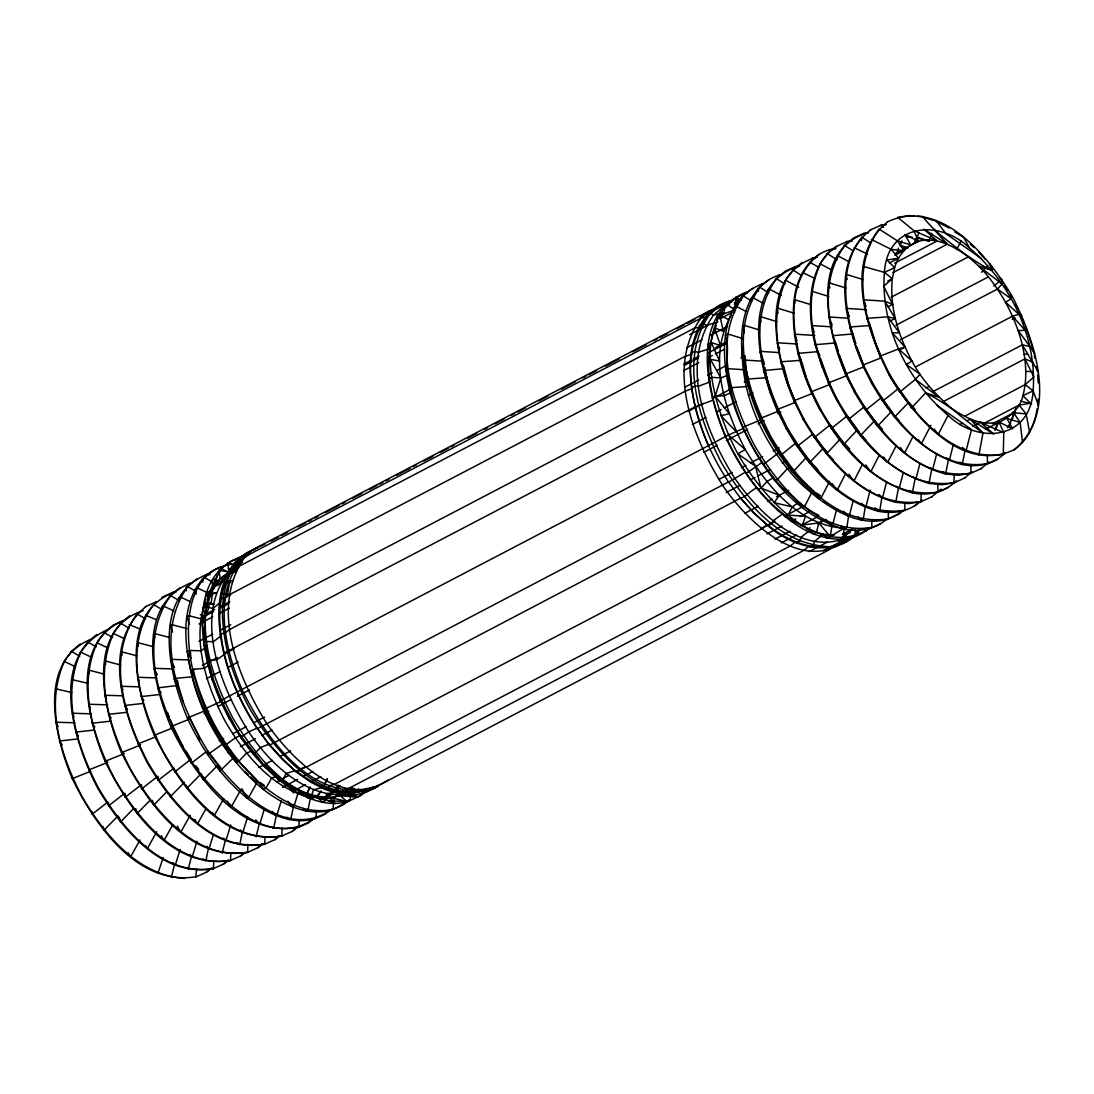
<?xml version="1.0" encoding="UTF-8"?>
<svg xmlns="http://www.w3.org/2000/svg" width="1094" height="1094" viewBox="0 0 1094 1094"><rect width="100%" height="100%" fill="white"/><g stroke="black" fill="none" stroke-linecap="round" stroke-linejoin="round"><path stroke-width="1.5" d="M211.798 867.816L206.739 872.068L195.689 877.019L196.701 868.8M106.569 630.267L107.198 629.912C46.577 656.742 74.542 744.481 97.858 788.391C121.489 828.349 161.392 877.867 213.426 868.568L213.713 862.236M103.629 633.043L113.202 625.166L123.704 620.476C68.977 643.272 87.301 719.223 105.079 761.301C127.93 807.905 170.883 870.304 230.519 860.431L230.807 854.099M143.191 610.602C84.635 629.488 103.328 710.457 121.502 752.631C144.463 799.482 187.648 862.209 247.6 852.294L247.969 844.39M146.104 606.349C99.144 644.639 124.333 717.691 147.239 762.668C171.266 803.269 211.798 853.594 264.693 844.158L264.98 837.826M176.243 591.731C117.085 610.89 135.943 692.625 154.322 735.277C177.543 782.634 221.179 846.031 281.773 836.021L282.143 828.103M299.195 820.514L298.894 827.119C239.23 838.934 193.241 773.212 170.828 726.635C152.64 683.695 134.07 606.008 190.315 583.184L189.125 583.813M316.33 811.42L316.029 818.162C291.578 826.38 266.102 812.787 246.998 798.128C220.933 776.767 201.296 748.501 187.347 717.992C169.009 674.875 150.562 596.736 207.436 574.227L205.645 575.171M247.709 555.437C183.19 569.564 200.735 657.179 220.386 700.721C236.755 736.289 260.782 769.561 294.218 790.798C310.723 800.193 331.742 808.124 350.271 800.247L350.586 793.451L359.338 789.54M90.064 639.703L90.693 639.347C36.54 661.897 54.673 737.014 72.259 778.654C94.877 824.767 137.283 886.441 196.346 876.704M869.484 527.458C850.394 546.439 819.803 539.52 799.276 526.652C765.827 505.414 741.814 472.143 725.431 436.574C706.765 393.033 688.673 314.06 746.737 292.166C685.678 319.216 714.136 409.758 737.835 453.819C760.973 494.529 817.833 562.22 869.908 528.06M731.202 315.345C707.025 357.287 724.693 409.662 745.26 449.511C766.62 485.804 798.757 525.27 843.98 528.197L843.296 537.865L852.855 528.812M742.252 346.866C740.994 397.177 764.843 446.01 799.058 481.948C824.384 505.92 866.968 537.25 901.141 511.732M887.904 221.617C841.847 258.977 866.585 330.607 888.984 374.586C912.902 414.954 961.106 474.728 1014.343 449.661C1059.389 411.7 1035.006 341.013 1012.606 297.035C988.675 256.625 940.539 196.988 887.261 221.932M993.407 269.343L989.427 264.01L990.07 263.695L991.943 270.355C970.296 260.81 952.587 240.16 927.466 240.024C911.452 240.024 898.707 252.823 894.646 267.661L884.417 272.392C880.328 326.518 907.446 380.521 948.047 415.337C978.282 444.615 1030.316 439.692 1033.119 390.886C1037.208 336.761 1010.09 282.772 969.489 247.955C939.254 218.663 887.22 223.586 884.417 272.392L892.335 278.697C889.381 307.414 898.516 335.967 911.972 361.02C927.821 391.775 955.951 412.821 982.973 433.115L978.898 455.118M985.338 429.08C1000.791 421.833 1018.87 414.352 1022.876 395.631C1027.498 379.03 1026.035 361.485 1022.302 344.856C1016.121 320.077 1004.388 296.789 988.402 276.878C969.899 253.111 940.758 240.625 922.721 216.516L917.305 216.366M1038.138 399.05L1037.782 405.546L1038.411 405.19L1033.119 390.886L1025.201 384.582L964.648 416.253M735.332 306.593L736.057 296.939L739.817 299.797M212.619 593.372L211.033 603.409L205.549 603.3M229.453 582.733L227.675 593.974L222.164 593.851M831.755 526.993L830.237 536.58L827.228 538.152L823.221 534.159C776.658 521.387 745.643 478.734 725.937 437.067C711.51 402.496 700.844 361.362 716.324 325.369M848.739 515.424L846.756 527.937L844.349 529.209C788.965 513.264 754.039 459.617 734.949 408.281C720.932 367.94 713.466 301.807 763.256 283.537L760.85 284.796M865.313 506.454L863.275 519.308L861.47 520.252L858.161 516.942M881.914 497.278L879.781 510.666L878.591 511.295C836.459 500.273 806.77 464.061 785.793 427.891M898.598 487.541L895.685 502.296C853.566 491.274 823.85 455.09 802.928 418.893M915.24 478.105L912.328 492.861C858.968 477.517 824.261 426.592 805.43 377.033C793.095 338.196 782.21 283.196 819.338 254.273M931.883 468.67L928.97 483.425C867.925 465.032 831.125 403.002 815.221 344.678C805.881 308.836 806.579 250.594 851.501 240.748M948.525 459.234L945.613 473.989C904.164 463.145 874.926 427.535 854.318 391.898M965.168 449.798L962.255 464.553C921.025 453.764 891.938 418.346 871.453 382.9M174.561 864.479L171.279 877.484M191.518 856.342L188.236 869.347M208.475 848.206L205.836 860.896L203.128 858.831M225.432 840.069L222.15 853.074M242.376 831.932L239.75 844.623L237.029 842.558M259.333 823.796L256.051 836.801M276.563 814.346L273.815 827.597L272.625 828.226M293.493 806.333L290.936 818.64L289.131 819.584L287.025 817.15M906.01 247.723L900.184 245.904L901.825 240.83M927.274 240.926L917.141 237.767L918.782 232.694M293.424 792.986L294.095 789.772M888.082 306.771L892.622 304.405L883.651 286.218L892.335 278.697L894.646 267.661L887.015 260.03L898.543 258.184L891.364 249.432L871.344 239.436M1015.027 410.018L1009.953 423.898L1007.342 427.617M1015.984 408.103L1011.841 420.465M1037.112 408.773C1034.787 424.787 1027.471 440.759 1013.714 450.017M206.657 614.992L209.857 602.575M223.395 605.515L226.321 594.138M836.5 509.954L832.972 523.643L830.565 524.901L825.655 519.39M853.101 500.956L849.491 515L847.686 515.944L843.488 511.226M870.195 490.112L865.997 506.372L864.807 506.987L861.525 503.295M886.55 482.112L882.543 497.647L878.838 494.556M903.261 472.69L899.254 488.225L896.574 486.283M919.972 463.282L915.979 478.816L913.285 476.875M936.696 453.873L932.69 469.408L930.009 467.466M953.407 444.451L949.414 459.986L946.72 458.044M163.225 857.559L157.878 873.299M180.113 849.409L175.396 864.834L172.866 862.633M196.988 841.245L192.284 856.67L189.741 854.482M213.398 834.626L209.159 848.506L206.629 846.318M230.752 824.931L226.048 840.356L223.504 838.154M247.627 816.767L242.923 832.192L240.379 830.004M264.447 808.808L260.03 823.29L258.84 823.919L255.791 819.885M281.267 800.876L277.151 814.346L275.36 815.276L272.42 811.406M897.012 252.755L898.42 248.133M914.365 243.059L915.774 238.424M928.71 241.377L931.719 233.35M206.069 599.102C191.163 639.758 206.096 684.735 225.227 721.411C245.001 755.092 273.295 790.073 313.54 798.1M207.272 596.148C213.193 583.594 224.379 573.147 237.33 568.087M309.547 787.434L306.129 795.735L310.204 787.119M326.791 779.119L323.359 787.475L327.448 778.805M817.382 257.008C755.817 273.773 775.742 360.377 794.791 402.578L776.808 409.703L786.189 428.533M835.939 248.653C810.722 251.196 796.459 276.987 794.08 300.029C790.114 338.579 802.381 376.924 820.445 410.578M870.769 229.781C828.814 262.109 846.305 325.834 863.522 366.996L845.484 374.066L854.715 392.582M994.856 430.12L998.043 422.393M995.485 429.764L998.029 423.583M867.419 528.361L866.01 531.342L865.751 528.252M255.189 549.256C227.306 557.899 218.28 590.199 218.855 616.401C220.044 656.646 235.265 695.401 257.227 728.754L728.536 481.907L740.87 498.632L754.081 513.236L767.961 525.667L771.585 523.766L773.13 520.744L782.948 513.66L785.082 516.71L788.09 515.137L792.302 506.905L798.497 502.447L811.598 511.623L818.859 515.329M811.488 493.079L804.61 506.495L802.203 507.753C794.285 496.252 781.595 489.004 773.485 477.49C761.451 462.475 751.441 445.969 743.428 428.479C736.071 411.453 730.628 393.635 727.975 375.256C724.871 361.991 730.04 348.111 725.431 335.256L727.838 333.998L742.703 338.566M829.594 481.333L821.129 497.852L819.324 498.796C778.162 464.321 751.031 413.942 742.949 361.02C738.313 329.267 744.276 285.917 779.776 274.895L777.971 275.838M845.73 473.442L837.648 489.209L836.459 489.838L832.014 483.507M862.564 464.171L854.195 480.498L853.552 480.854L848.944 474.276M879.439 454.844L871.07 471.186L870.427 471.541L865.819 464.964M896.301 445.518L887.931 461.859L887.289 462.215L883.61 456.95M913.175 436.205L904.806 452.533L904.164 452.889L900.471 447.624M930.803 425.388L921.668 443.207L921.025 443.562L918.263 439.624M948.047 415.337L938.543 433.894L937.9 434.25L934.208 428.985M140.005 840.014L130.924 856.301L130.295 856.616L128.121 852.65M156.743 831.768L147.663 848.055L147.02 848.37L145.434 845.471M172.647 824.999L164.387 839.795L163.744 840.11L161.365 835.761M190.192 815.262L181.112 831.549L180.483 831.864L177.31 826.066M206.096 808.493L197.85 823.303L197.207 823.618L194.828 819.269M223.655 798.77L214.574 815.057L213.945 815.372L212.359 812.473M240.42 790.47L231.668 806.141L230.478 806.77L227.415 801.177M956.471 249.541L961.421 240.666M246.191 556.791L238.67 557.899L238.752 567.458L227.99 562.658L228.755 571.916L218.909 570.302L220.25 579.082L213.453 588.763L206.383 593.454L208.53 600.743L202.335 625.043C207.71 643.053 206.944 663.046 212.783 681.384L214.52 683.053L229.767 719.537L230.424 718.772C239.449 737.329 254.847 751.797 266.157 768.426L240.707 737.383L221.631 701.158L220.386 700.721L214.52 683.053L203.648 643.067L205.59 614.705L203.252 608.36L208.53 600.743L213.453 588.763L218.909 570.302L230.998 561.085L241.692 556.313L244.249 558.309M145.406 618.725L137.065 613.953C105.147 658.205 125.195 718.443 147.868 762.34C171.881 802.928 211.894 852.513 264.693 844.158M161.816 609.358L153.475 604.585C121.393 649.07 141.536 709.637 164.332 753.766C188.469 794.572 228.701 844.418 281.773 836.021M320.638 791.345L317.028 796.5L321.294 791.03M338.087 784.972L334.395 790.237L337.267 789.526L340.056 785.547M354.743 794.203L352.924 796.788L352.077 787.461M356.548 791.618L358.367 789.034M720.18 318.6L724.515 312.419L713.438 315.154C678.977 365.164 705.63 432.089 734.73 478.297C758.962 513.031 803.242 558.227 849.217 536.566M799.304 265.815C738.888 284.85 758.58 368.555 777.602 411.481L759.674 418.66L779.024 452.533L789.909 467.165L801.683 480.17L814.032 491.233L819.324 498.796M867.515 232.762C808.739 250.676 827.365 332.316 845.484 374.066C869.826 419.809 910.864 482.03 970.925 473.169L970.857 465.196M870.004 242.485L861.881 237.261C836.513 269.589 845.812 314.648 857.108 350.654M903.425 249.241L918.563 241.323L904.916 234.513L910.646 244.851L897.395 240.858L879.07 229.056C847.85 272.351 867.446 331.291 889.641 374.244M857.682 530.344L854.961 534.228L858.585 532.327C833.642 559.157 792.261 547.191 767.961 525.667L753.684 512.58L740.624 498.139L269.452 745.178L257.213 728.043C235.757 695.483 220.906 657.644 219.73 618.342C219.689 596.039 225.104 570.699 244.782 557.434M1007.971 427.262L1010.582 423.542L1009.953 423.898M852.308 537.687L855.33 536.101L859.829 529.728M764.897 367.502C769.096 396.055 783.044 421.792 797.129 446.379L813.047 434.003L814.251 437.409L814.907 437.067L830.127 424.91L831.331 428.315L831.987 427.973L847.207 415.816L848.411 419.221L849.053 418.879L864.287 406.736L865.477 410.127L866.133 409.785L881.354 397.642L882.557 401.047L883.214 400.691L898.434 388.548L899.637 391.953L900.28 391.597L915.459 379.317L920.068 374.244L906.393 364.521L911.972 361.02L898.612 348.931L880.506 355.933L879.849 356.275L881.367 357.765L862.674 365.164L871.85 383.584M900.581 339.714L997.468 289.048L1002.077 283.975L1001.967 279.667L999.355 277.329M220.386 700.721L708.433 445.655C692.01 406.011 678.731 354.183 706.984 316.74L706.833 315.113L719.537 305.568L730.231 300.809C700.721 309.233 689.056 341.738 690.259 369.854C691.463 410.1 706.669 448.841 728.631 482.194L745.37 472.116L745.766 473.237L748.775 471.664L762.19 462.324L762.887 464.28L765.294 463.022L779.024 452.533L780.008 455.323L781.813 454.393L795.324 443.439L805.991 457.757L794.039 470.817L792.234 471.76L789.909 467.165L787.215 468.861L777.519 479.459L775.113 480.717L773.485 477.49L766.949 481.592L761 488.088L757.992 489.674L757.048 487.815C751.086 489.934 745.985 497.018 740.624 498.139M829.471 425.265L840.001 439.405L826.476 453.832L823.645 448.239L813.047 434.003M846.551 416.171L857.012 430.229L843.488 444.656L840.657 439.05L830.127 424.91M880.711 397.984L891.036 411.864L877.511 426.291L874.68 420.698L864.287 406.736M915.363 409.703L908.704 402.346L894.523 417.115L891.692 411.522L881.354 397.642M915.459 379.317L938.912 397.218L925.592 392.924L911.534 407.939L908.704 402.346L898.434 388.548M118.084 815.837L103.93 830.305L102.809 826.312M133.55 808.616L120.518 821.922L119.178 817.122M150.138 800.234L137.106 813.526L135.752 808.726M166.726 791.837L153.693 805.129L152.339 800.329M184.435 782.265L170.281 796.733L169.379 793.533M201.022 773.868L186.869 788.35L185.966 785.15M217.61 765.485L203.388 779.735L202.089 775.099M981.55 272.269L987.185 266.375M237.699 568.401L233.446 572.189L223.586 576.593L215.19 583.649M849.559 536.58L844.418 540.901L833.86 545.605L829.17 549.776L373.41 788.159C311.503 803.311 265.404 737.616 242.061 689.576C223.408 646.486 208.94 580.805 254.136 548.983L709.91 310.614L720.59 305.841L729.493 304.036M850.12 532.409L847.207 533.708L838.783 541.215L838.811 544.744C813.239 552.429 787.201 540.682 767.4 524.874L761.944 528.812L306.183 767.181L301.014 768.795L300.166 770.326L296.542 772.214L282.676 759.783L269.452 745.178L257.213 728.043L248.735 731.859L240.707 737.383L240.666 735.483L235.333 737.876L224.188 746.026C202.226 712.673 187.019 673.931 185.816 633.686C185.255 607.485 194.267 575.171 222.164 566.528M1025.201 384.582L1033.871 377.074L1024.914 358.887L943.165 401.635M80.286 643.983L70.823 651.778M96.737 634.575L87.233 642.41M129.653 615.758L120.039 623.676M179.635 587.957L169.351 596.23M196.756 578.999L185.871 587.587L186.363 590.787M249.582 553.099L240.598 560.661L239.039 559.772L235.415 561.673L235.921 564.901C188.633 608.387 220.222 686.512 248.735 731.859C273.363 769.014 319.94 810.9 367.215 788.309M709.91 310.614L700.816 318.258L245.056 556.627C209.31 607.375 237.548 676.748 266.854 723.708C291.496 758.826 342.354 811.133 387.987 780.104M752.576 288.296L741.076 297.212L741.363 300.317M769.096 279.654L758.197 288.255L758.484 291.36M802.189 262.437L792.453 270.396M836.472 246.109L826.845 253.986M206.096 872.383L209.884 869.197M223.231 864.219L228.318 859.939M227.702 860.704L223.887 863.904L212.783 868.882M240.379 856.055L244.208 852.828M244.865 852.527L241.036 855.74L229.863 860.746M257.528 847.891L262.656 843.57M262.027 844.336L258.17 847.576L246.957 852.609M274.662 839.727L278.532 836.472M279.189 836.158L275.319 839.413L264.037 844.472M329.773 794.121L322.224 798.866M332.617 793.437L329.13 796.377L322.292 799.427M334.942 791.482L337.267 789.526L342.572 792.931M291.811 831.563L298.293 826.107M296.351 827.98L292.467 831.262L281.131 836.336M343.543 792.972L349.547 787.926M313.581 818.613L308.399 822.975L297.705 827.748M313.486 819.078C267.839 850.093 216.981 797.799 192.353 762.682C163.047 715.722 134.794 646.349 170.541 595.601L177.802 599.758M354.059 788.282L347.55 792.63M330.101 809.97L324.904 814.346L314.224 819.105M331.906 809.027C286.642 842.503 234.102 789.089 209.474 753.725C179.977 706.874 152.039 637.323 187.676 586.644L195.088 590.897M346.62 801.328C315.646 827.037 273.158 801.04 249.637 777.068C217.897 745.602 195.347 704.358 188.906 659.928L172.414 659.409L170.609 660.352L174.493 667.258M349.027 800.07L343.831 804.446L330.744 810.463M233.583 563.957C181.618 570.042 184.353 637.747 194.062 675.395C200.052 699.449 210.431 722.272 224.12 742.922C234.034 761.219 253.124 772.118 263.517 789.499L265.924 788.227L271.627 778.012L277.466 776.179L294.218 790.798L290.758 785.478L308.385 798.005L316.918 796.254L335.229 803.584L329.144 797.458L340.398 795.803L357.943 797.061L370.046 787.844L360.965 795.488L347.263 801.834C333.137 796.829 317.889 797.923 304.023 792.234C289.117 785.724 276.098 775.796 264.474 764.542L280.037 780.856L283.045 779.284L286.327 773.403L295.599 770.491C313.937 784.699 337.472 796.856 361.252 790.976L363.769 793.191L374.463 788.432L377.061 786.244M853.662 535.322L845.867 541.872L835.187 546.644L833.86 545.605M886.427 519.431C874.954 529.25 858.954 532.19 844.349 529.209L840.862 525.722M902.933 510.789L899.049 514.071L886.564 519.773M914.365 506.043L919.562 501.681M922.051 499.958C910.837 511.254 893.825 514.371 878.591 511.295L875.104 507.807M931.445 497.059L941.155 489.059M956.265 480.772C945.052 492.532 927.89 496.102 912.328 492.861L909.907 490.454M964.347 478.242L972.06 471.76M980.798 468.834L989.085 462.024M1004.88 453.012C994.09 464.526 977.284 467.603 962.255 464.553L959.835 462.147M203.169 616.742L200.749 618.78L189.139 615.744L186.732 617.002L189.467 624.387M822.346 520.156L818.859 522.959L802.285 525.065L805.594 516.218L788.09 515.137M107.827 802.039L92.033 814.333L91.964 811.461M124.347 793.56L108.552 805.84L108.484 803.092M140.866 785.082L125.072 797.362L124.976 793.246M157.386 776.603L141.605 788.883L141.495 784.754M173.905 768.125L158.124 780.405L158.015 776.275M190.424 759.646L174.643 771.926L174.575 769.178M205.617 752.207L191.163 763.297L191.053 759.318L185.884 750.881M993.749 285.972L998.808 281.992M843.98 528.197L830.237 536.58L818.859 522.959L816.452 532.286L813.444 533.858L810.052 530.057L800.822 537.482L799.933 540.915L796.309 542.815L795.434 541.831L790.306 545.961L334.532 784.33L329.048 785.752L328.528 787.475L324.904 789.362L310.737 782.155L296.542 772.214L282.061 758.361L269.151 744.098L260.427 747.558L255.955 752.234L252.933 753.821L252.112 750.867L246.615 753.055L238.834 761.192L236.427 762.45L224.188 746.026L224.12 742.922L207.682 754.669L207.573 750.84L221.385 768.631M156.1 601.973L156.729 601.604L145.475 606.705M161.926 597.297L173.235 592.182M1022.548 442.578L1020.141 422.434L1013.605 412.766L992.408 423.843M895.685 502.296L908.745 503.582L920.765 501.818L921.326 493.49M937.271 492.396L948.525 487.295M928.97 483.425L941.893 484.697L953.777 482.96L954.337 474.632M943.192 471.582L945.613 473.989L958.467 475.261L970.925 473.169M986.802 464.088L997.878 459.07M1003.307 454.653L1003.759 432.718L998.972 421.956C970.583 428.821 949.141 403.481 925.592 392.924M63.753 661.843L71.452 651.422L79.78 656.209M80.122 652.53L87.848 642.055L96.19 646.827M96.491 643.217L104.258 632.688L112.6 637.46M112.86 633.905L120.668 623.32L128.996 628.093M129.215 624.592L140.1 629.077M145.584 615.279L156.469 619.765M1029.618 432.513L1026.158 413.86L1018.993 405.095L985.68 422.516M221.631 701.158L203.867 709.363L205.904 710.074L203.812 711.264L187.347 717.992L189.864 718.881M55.589 688.81L71.725 692.516M71.917 679.634L88.04 683.34M1037.399 371.769L1038.028 371.427L1022.302 344.856L932.991 391.57M795.324 443.439L795.981 443.097L806.634 457.415L818.148 470.147M72.259 778.654L90.761 771.256M88.669 769.971L107.171 762.586M154.322 735.277L172.825 727.879M270.888 541.051L278.45 537.086M281.486 535.513L287.544 532.34M298.142 526.788L305.705 522.836M308.74 521.25L311.763 519.664M314.798 518.077L317.821 516.505M325.397 512.539L339.017 505.414M342.053 503.828L345.075 502.242M352.651 498.29L361.731 493.531M369.307 489.579L376.869 485.613M379.905 484.027L382.927 482.44M385.963 480.868L388.985 479.281M396.561 475.316L410.182 468.191M413.217 466.605L416.24 465.018M423.816 461.066L432.896 456.307M440.472 452.355L448.048 448.39M451.07 446.817L454.092 445.231M467.726 438.092L476.806 433.347M484.382 429.381L487.404 427.809M494.98 423.843L504.06 419.098M511.636 415.132L514.659 413.546M517.694 411.959L525.27 408.007M538.891 400.883L547.971 396.124M561.605 388.999L575.225 381.874M582.801 377.909L585.837 376.322M588.859 374.75L596.435 370.784M605.515 366.039L619.149 358.9M632.77 351.776L646.404 344.651M653.966 340.685L657.002 339.113M660.024 337.526L667.6 333.561M676.68 328.815L684.256 324.85M687.278 323.263L694.854 319.311M699.394 316.932L720.59 305.841L729.616 304.529M775.331 279.298L785.601 271.025L796.295 266.252M162.09 606.568L163.28 605.953L173.973 610.985M689.658 334.668L707.832 325.164M719.934 318.833L732.05 312.501M686.786 347.687L701.924 339.769M711.004 335.01L727.66 326.299M203.252 608.36L206.26 606.787L212.933 608.538L220.632 602.056L219.771 599.731L223.395 597.83L225.118 598.281L229.398 594.685L685.172 356.316L691.504 354.36L691.176 353.171L694.799 351.283L698.163 352.309L709.555 348.795L708.297 344.213L711.319 342.641L720.44 345.444L726.184 343.666M205.549 614.24L214.629 609.495M220.687 606.322L229.767 601.577M683.914 364.056L689.972 360.883M693.008 359.297L699.052 356.138M715.708 347.427L726.307 341.875M895.863 253.206L900.403 250.827M201.501 617.891L213.603 611.56M219.662 608.401L228.742 603.642M684.42 365.328L698.04 358.203M708.639 352.651L725.295 343.954M894.837 255.271L903.917 250.526L897.395 240.858M199.149 623.977L212.769 616.852M218.827 613.679L229.425 608.141M683.572 370.606L698.724 362.688M707.804 357.943L712.344 355.564M715.367 353.991L724.447 349.232M889.463 262.929L898.543 258.184M894.755 263.148L937.148 240.981L923.733 229.111L947.349 244.153L892.854 272.666M198.985 641.33L212.619 634.205M220.181 630.24L230.779 624.701M684.94 387.167L698.56 380.042M707.64 375.297L712.18 372.917M716.72 370.551L725.814 365.793M740.953 357.875L743.975 356.288M887.795 281.076L892.335 278.697M891.145 297.24L968.34 256.858M745.082 355.714L746.026 368.555L749.144 385.416L746.204 386.62L731.736 387.645L729.329 388.903L731.216 392.746L724.091 395.659L715.216 396.288L712.208 397.86L713.288 400.062L695.087 406.818L223.668 653.364L224.448 654.444L216.667 659.805L210.171 660.434L207.163 662.007L209.255 664.92L204.359 668.297L193.05 669.391L190.643 670.649L194.062 675.395L192.038 676.789L175.929 678.348L174.124 679.278L178.336 685.131L183.231 702.02M191.71 670.991L194.746 669.405M202.308 665.439L217.446 657.521M223.504 654.362L234.102 648.81M688.249 411.289L703.387 403.371M712.481 398.626L732.159 388.329M744.262 381.997L747.298 380.411M206.424 678.677L220.044 671.552M227.62 667.586L238.218 662.048M692.365 424.513L705.999 417.388M716.597 411.85L721.137 409.471M724.16 407.884L736.276 401.553M748.378 395.221L752.918 392.842M890.68 320.802L895.22 318.422L884.745 301.151L864.219 299.852L863.563 300.18L866.065 306.306M896.068 325.178L988.402 276.878M770.983 394.633L766.074 377.745L748.255 379.003L746.45 379.946L760.918 419.891L744.959 426.359L742.553 427.617L743.428 428.479L728.44 435.002L708.433 445.655M204.113 713.671L208.653 711.291M217.733 706.546L231.354 699.422M237.412 696.249L249.528 689.917M703.674 452.396L717.295 445.258M726.389 440.513L747.571 429.422M758.169 423.884L764.227 420.725M777.848 413.6L780.884 412.014M898.967 350.258L905.011 347.085L892.321 332.904L899.391 332.767L887.658 316.85L867.638 318.272L866.981 318.6L870.263 325.26M915.623 366.873L1012.511 316.193L1018.924 314.361L1021.741 315.345L1021.112 315.674L1024.203 323.523M219.156 740.816L223.696 738.45M232.79 733.691L246.41 726.566M253.972 722.614L264.57 717.076M718.731 479.541L732.351 472.417M741.431 467.671L745.985 465.292M750.525 462.912L762.627 456.581M773.226 451.043L779.284 447.87M228.222 752.987L231.244 751.4M240.324 746.655L255.463 738.737M261.521 735.565L272.119 730.026M726.266 492.505L739.9 485.38M750.498 479.828L755.038 477.463M758.06 475.876L770.176 469.545M782.278 463.2L786.818 460.834M926.098 387.987L929.121 386.401M258.868 767.468L272.502 760.344M280.064 756.378L290.662 750.84M744.823 513.318L758.443 506.18M767.523 501.435L772.063 499.055M776.603 496.69L788.719 490.344M276.837 781.745L288.953 775.414M296.529 771.461L305.609 766.703M761.274 528.388L774.894 521.264M785.492 515.725L805.17 505.428M959.588 424.663L962.611 423.077M967.151 420.711L970.187 419.125L993.79 434.181L980.388 422.311L972.826 426.263M282.512 787.311L297.65 779.393M303.694 776.22L312.788 771.475M766.935 533.94L782.073 526.023M791.153 521.277L795.707 518.898M800.247 516.532L810.845 510.98M292.002 791.7L305.623 784.576M311.681 781.417L320.761 776.658M774.921 539.137L790.059 531.219M800.658 525.681L817.3 516.97M781.321 542.87L796.459 534.952M807.057 529.4L810.093 527.814M817.656 523.862L823.714 520.689M809.273 551.567L827.447 542.063M842.585 534.145L851.665 529.4M823.208 550.829L848.944 537.373C804.555 577.523 747.462 521.893 722.628 485.339C693.309 438.379 665.07 369.006 700.816 318.258L706.984 316.74L715.955 309.178L726.525 304.474L726.607 302.71L731.107 302.04M903.685 510.816L904.875 510.187L904.82 503.513M803.311 419.563L793.929 400.746L812.623 393.348L804.213 372.288M820.691 358.873L829.813 384.445L811.119 391.857L812.623 393.348M837.58 401.58L828.295 382.955L847.002 375.557L839.235 354.62M777.602 411.481L778.258 411.139L776.808 409.703M794.791 402.578L795.447 402.25L788.87 385.498L783.386 365.437M835.105 341.314L832.479 335.981L833.136 335.653L853.005 333.957L849.723 327.297L850.394 326.956L869.607 325.588M863.18 266.403L884.417 272.392M785.191 280.734L793.109 270.081L801.232 275.305M802.422 272.474L814.524 278.245M819.652 264.215L827.488 253.671L836.965 259.77M854.113 247.695L867.651 254.232M812.869 257.664L812.227 257.979L816.726 257.322M829.963 249.528L829.307 249.842L833.792 249.186M847.043 241.391L846.4 241.706L852.335 240.83M809.642 262.191L818.421 267.1M844.035 245.781L853.621 237.945L864.137 233.254M861.881 237.261L861.511 240.721M1033.119 390.886L1022.876 395.631L1030.521 403.248L1018.993 405.095M870.113 230.096L881.217 225.118L886.263 224.379M726.785 305.691L722.313 307.674L713.438 315.154L710.457 313.226C678.348 357.724 698.505 418.305 721.315 462.461C744.139 501.23 778.463 543.39 826.777 546.508M734.662 304.46L737.588 303.147M254.136 548.983L264.83 544.224M257.281 548.039C230.314 557.147 222.068 588.941 222.465 614.513C223.367 647.744 234.198 679.962 249.911 709.008C274.457 750.388 323.427 811.269 378.086 786.531M242.417 562.248L236.577 564.846L227.894 572.162L221.918 568.73C189.823 613.242 209.966 673.822 232.776 717.965C256.926 758.785 297.171 808.657 350.271 800.247M214.082 585.796L220.92 582.746M213.303 587.109L220.099 584.087M970.296 473.524L981.427 468.478M953.777 482.96L964.976 477.887M920.765 501.818L932.074 496.703M869.429 528.73L880.123 523.958M342.135 793.601L333.684 797.362L322.58 798.989M193.05 669.391C203.06 709.172 223.367 746.409 252.044 775.81C273.213 796.254 302.204 816.356 333.15 809.204L333.684 797.362L344.692 793.902M373.519 786.832L367.475 789.526L367.393 791.29C354.1 797.882 338.224 794.176 324.904 789.362L323.291 787.242L313.431 789.8L311.407 796.432L308.385 798.005L304.023 792.234L297.8 793.834L294.272 805.389L291.866 806.647L287.79 801.259M1012.182 319.216L1015.164 318.039M189.235 719.209L170.828 726.635L173.44 727.551L180.838 742.375M156.415 736.563L137.912 743.947L140.62 744.905M139.991 745.233L121.502 752.631L124.21 753.575M123.581 753.903L105.079 761.301L107.8 762.258M733.541 310.327L716.693 316.508L717.582 322.306L706.355 325.26L703.182 323.578L699.572 325.465L699.791 326.969L693.555 328.61L237.795 566.979L233.419 570.89L231.778 570.124L228.154 572.012L228.824 575.006L220.947 582.049L214.656 579.082L211.634 580.654L213.453 588.763L208.489 593.194L197.535 588.039L195.129 589.297L196.236 594.261M898.612 348.931L905.011 347.085M734.279 302.669L738.847 301.616M885.607 224.694L880.574 225.432L883.692 227.292M863.481 233.569L868.554 232.831M795.106 266.881L799.605 266.225M743.729 293.753L746.737 293.301M736.235 299.934L740.747 299.264M735.619 301.383L738.628 300.946M736.098 302.532L739.462 302.04M1003.936 454.297C951.985 462.475 912.752 413.518 889.244 373.56M207.149 574.952L210.157 574.514M236.619 571.724L233.446 572.189L228.373 568.237M225.364 581.68L233.063 580.558M224.694 583.417L230.807 582.514M172.606 592.538L175.614 592.1M954.406 482.591C901.62 490.905 861.73 441.156 837.84 400.554M207.299 594.179L216.284 592.852M206.67 594.534L215.655 593.221M921.394 501.462C868.034 509.859 827.72 459.589 803.57 418.551M904.875 510.187C851.775 518.583 811.529 468.724 787.379 427.904C764.569 383.748 744.426 323.181 776.521 278.669L785.013 284.139M842.284 534.433L847.207 533.708M247.6 852.294C195.088 860.595 155.28 811.283 131.403 770.914C109.933 729.835 93.277 678.28 113.475 633.549L123.731 638.39M230.519 860.431C178.281 868.691 138.692 819.638 114.938 779.489C93.578 738.628 77.018 687.347 97.106 642.862L107.362 647.703M213.426 868.568C161.474 876.786 122.104 828.008 98.487 788.063C77.236 747.421 60.758 696.427 80.751 652.174L90.993 657.015M358.723 790.388L350.408 791.345L357.943 797.061M362.046 789.991L367.037 789.417M1024.162 354.292L1027.444 353.977M176.134 685.623L157.604 687.921L161.119 692.803M159.738 694.512L141.112 696.591L143.834 700.379M143.382 703.401L124.771 705.466L127.492 709.254M127.041 712.276L108.415 714.355L111.15 718.143M110.699 721.151L92.074 723.23L94.809 727.018M94.358 730.04L75.732 732.105L78.467 735.893M78.016 738.915L59.391 740.994L62.235 744.932M835.091 342.983L815.221 344.678L819.816 355.851M817.847 351.666L797.964 353.362L801.246 360.022M800.589 360.364L781.376 361.731L780.706 362.059L783.988 368.719L764.774 370.374L763.585 370.989L766.744 377.403M1025.666 371.399L1032.38 371.618M173.03 668.926L155.28 668.366L154.09 668.995L157.331 674.738M156.647 677.911L138.213 677.323L137.598 677.665L139.266 680.646M138.651 686.827L121.899 686.307L121.27 686.649L122.952 689.617M122.323 695.811L105.571 695.292L104.956 695.634L106.624 698.601M107.677 704.851L89.243 704.262L88.628 704.604L90.296 707.586M91.349 713.835L72.929 713.247L72.3 713.589L73.982 716.57M75.035 722.806L56.601 722.231L55.972 722.573L58.214 726.553M866.653 309.698L846.947 308.44L846.291 308.768L849.423 316.426M847.741 318.176L829.676 317.028L829.02 317.356L832.151 325.014M832.11 326.874L812.404 325.615L811.748 325.944L814.251 332.07M814.839 335.461L795.133 334.217L794.476 334.532L796.979 340.658M797.567 344.049L777.861 342.805L777.205 343.133L779.707 349.26M778.709 352.541L761.26 351.434L760.07 352.063L763.079 359.434M761.356 361.129L744.74 360.076L742.949 361.02L746.026 368.555M743.058 369.663L728.221 368.705L725.814 369.977L727.975 375.256L720.796 377.922L711.715 377.348L708.693 378.921L709.938 381.97L698.546 386.196L695.196 385.991L691.572 387.878L691.887 388.671L685.555 391.023L229.795 629.392L225.514 632.592L220.167 634.438L221.015 635.956L213.316 641.713L206.657 641.494L203.648 643.067L205.959 647.197L201.105 650.821L189.535 650.451L187.129 651.709L190.917 658.438L190.438 651.969M891.364 249.432L903.917 250.526M1013.605 412.766L1026.158 413.86M914.119 216.051L909.36 215.573L897.654 217.296L913.777 230.56L937.148 240.981M906.817 236.372L909.948 236.687M906.174 236.687L912.437 237.302M734.252 304.241L737.52 304.57M834.148 535.239L823.221 534.159L814.278 541.68L813.717 545.222L810.093 547.109L809.054 546.07L804.09 550.255L348.316 788.624L342.682 790.005L342.313 791.769L338.689 793.67L336.747 791.441L326.6 793.902L325.192 800.726L322.169 802.299L316.918 796.254L310.518 797.813L308.057 809.683L305.65 810.941L303.517 808.48M221.166 593.331L230.684 594.917M206.178 602.931L214.014 604.339M184.64 878.427C137.625 875.391 104.231 834.366 82.023 796.637C60.895 756.227 44.498 705.493 64.382 661.487L74.624 666.328M887.658 316.85L895.22 318.422M1022.302 344.856L1029.878 346.442L1034.609 353.006M792.302 506.905L774.224 502.707L779.325 495.281L761 488.088L755.503 466.222L737.835 453.819L745.26 449.511L728.44 435.002M1020.729 401.088L1031.587 403.918M1012.155 412.274L1015.259 413.094M187.06 628.626L172.018 624.701L170.213 625.645L172.578 632.017M169.461 637.46L154.897 633.658L153.693 634.288L154.787 637.228M153.338 646.677L137.83 642.629L138.336 646.034M137.01 655.853L121.502 651.792L122.008 655.197M120.696 665.015L105.188 660.954L105.694 664.359M104.368 674.178L88.86 670.13L89.366 673.521M1020.141 422.434L1006.877 418.428L1012.62 428.766L998.972 421.956M863.289 279.613L846.565 274.485L845.908 274.813L847.18 279.421M846.018 288.023L829.293 282.895L828.637 283.209L829.895 287.818M828.732 296.433L812.021 291.305L812.199 294.696M811.461 304.829L794.736 299.701L794.928 303.106M794.189 313.24L777.465 308.111L776.808 308.44L778.08 313.048M776.767 321.609L760.863 316.727L759.674 317.356L760.891 321.786M759.619 330.046L744.344 325.369L742.553 326.313L744.33 332.795M922.064 216.831L933.989 220.55M917.784 237.453L929.353 241.063M900.841 245.589L908.116 247.859M227.032 594.343L230.041 595.273M210.39 603.779L213.385 604.708M200.325 614.705L203.293 615.621M991.943 270.355L978.624 266.061L1002.077 283.975M884.745 301.151L892.622 304.405M1024.914 358.887L1032.791 362.128M980.388 422.311L1003.759 432.718M190.342 601.673L180.401 596.996L178.609 597.939L179.334 601.194M949.264 228.031L935.479 221.015L936.122 220.701L945.982 233.733L980.99 258.252M824.206 501.982L827.023 503.418M848.985 261.74L837.539 255.64L837.375 259.141M831.755 269.999L820.309 263.9C800.111 308.617 816.767 360.158 838.236 401.238M798.729 287.271L785.848 280.42C765.431 325.615 782.265 377.717 803.967 419.221M781.225 295.394L769.26 289.021L768.056 289.637L768.576 293.014M762.805 303.011L752.74 297.65L750.935 298.594L751.428 301.794M746.026 311.503L736.221 306.293L733.814 307.551L734.58 312.597M728.289 319.503L719.702 314.935L723.366 331.468L714.45 327.721L720.44 345.444M324.015 787.16L328.323 789.458M306.785 795.42L311.27 797.813M211.292 581.406L204.797 577.687L202.39 578.945L202.869 582.131M852.8 250.69L844.691 245.466C813.115 289.24 832.944 348.822 855.371 392.24M766.798 291.688L760.002 287.312C727.907 331.81 748.05 392.39 770.86 436.547C795.01 477.367 835.255 527.226 888.355 518.829L888.287 510.816M751.428 301.069L743.482 295.941C711.387 340.453 731.544 401.033 754.354 445.176C778.49 486.009 818.736 535.869 871.836 527.472L871.768 519.664M733.732 308.946L726.963 304.583L723.954 306.156L724.378 310.86M317.684 796.186L320.405 797.936M238.67 557.899L242.458 560.538M954.788 231.901L963.705 237.384L969.489 247.955M936.546 405.04L971.54 429.545L966.125 450.578L962.419 447.487M816.562 493.011L820.35 495.664M260.604 782.743L264.42 785.424M997.468 289.048L1011.143 298.758L1005.564 302.259L1018.924 314.361M340.398 795.803L347.263 801.834M970.433 244.304L974.125 247.6M244.577 771.543L248.283 774.867M250.745 777.082L256.926 782.607L248.803 797.184L246.998 798.128L241.856 788.719M862.674 365.164C886.878 410.66 927.698 472.553 987.431 463.733L987.362 455.76M828.295 382.955L829.813 384.445M793.929 400.746L795.447 402.25M736.467 431.898L720.85 415.665L729.356 413.792L715.216 396.288L720.796 377.922L710.403 359.324L719.579 361.047L711.319 342.641M934.563 230.178L947.349 244.153M970.187 419.125L982.973 433.115M978.72 252.167L985.147 259.278M891.036 411.864L893.278 414.339M895.507 416.8L898.858 420.506M882.543 429.395L874.68 420.698L860.499 435.467L857.669 429.874M877.402 424.773L863.631 407.077M857.012 430.229L859.282 432.732M862.674 436.479L866.065 440.226M840.657 439.05L842.927 441.566M845.211 444.082L849.751 449.114M840.001 439.405L844.554 444.438M823.645 448.239L827.078 452.027M825.286 451.111L823.003 448.581L809.369 462.803L806.634 457.415M829.867 456.171L833.3 459.972M805.991 457.757L809.122 461.23M1012.511 316.193L1025.215 330.388L1018.145 330.511L1029.878 346.442M908.047 402.688L897.777 388.89L888.588 373.902M847.207 415.816L856.711 428.602M812.404 434.345L822.032 447.296M195.867 765.786L198.766 769.67M1001.338 279.996L1003.102 282.895M1004.88 285.78L1007.547 290.129M1010.213 294.464L1011.977 297.363M820.705 409.553C844.732 450.372 884.827 500.382 937.9 492.026L937.831 484.054M198.274 737.028L200.011 739.859M181.577 743.865L183.3 746.669M277.466 776.179L280.037 780.856M1015.793 304.994L1017.311 308.043M872.506 383.242L863.316 364.822L855.891 345.909M811.775 391.515L821.102 410.223M189.153 717.049L198.534 735.879M913.777 230.56L918.563 241.323M1025.434 326.655L1028.51 334.49M874.981 341.533L881.367 357.765M880.711 358.107L871.029 330.47M864.178 366.654L856.807 347.044M846.346 375.898L838.141 353.458M167.464 712.331L169.255 716.898M170.459 719.934L173.44 727.551M1028.962 336.063L1033.98 353.348M870.742 326.887L874.516 339.906M853.005 333.957L855.864 343.776M835.761 342.641L838.36 351.625M835.529 344.473L837.266 350.463M819.597 357.697L822.661 368.24M801.683 361.54L806.087 376.705M788.213 385.826L782.415 364.124M236.427 762.45L235.073 757.636L232.803 758.539L219.908 771.092L218.239 765.157M1034.295 355.017L1034.91 358.367M1036.469 366.75L1037.085 370.1M851.46 329.485L852.349 334.285M763.68 360.911L764.296 364.206M177.419 680.181L178.336 685.131M1037.632 374.955L1038.22 382.941M188.442 653.515L188.674 656.715M855.276 529.728L855.33 536.101M222.246 577.454L222.287 582.131"/></g></svg>
